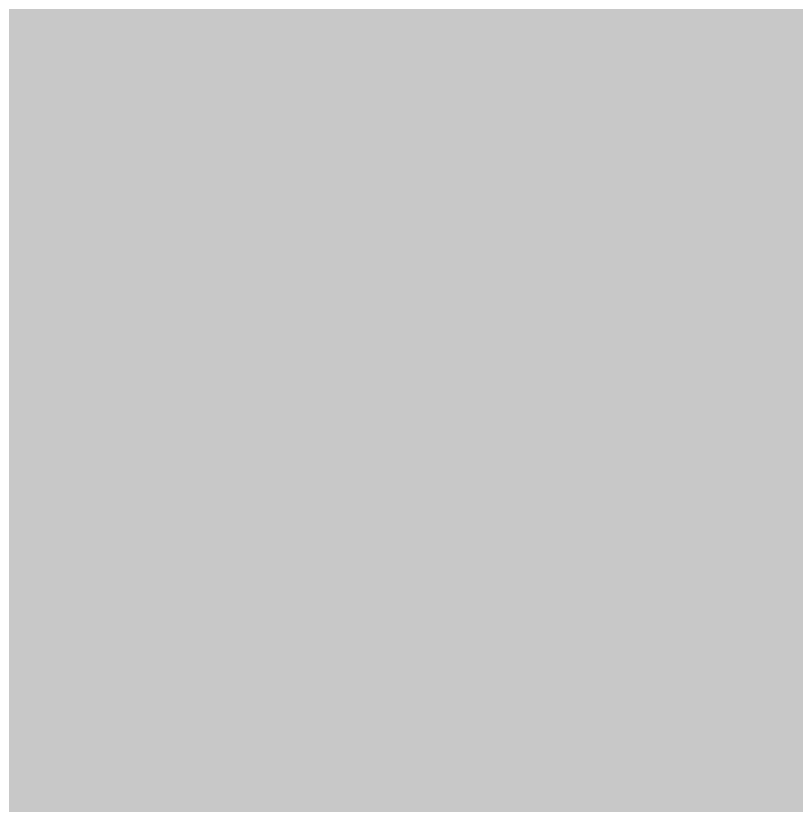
# Model space of a CAD drawing. Header units: millimetres. Extents: x 0 to 297, y 0 to 261.
# Drawn here: x 147.812 to 148.555, y 153.119 to 153.87 of the extents above; entities that cross this region are included whole.
import ezdxf

# ---------------------------------------------------------------- set-up
doc = ezdxf.new("R2010")
doc.units = ezdxf.units.MM

msp = doc.modelspace()

# ---------------------------------------------------------------- hatches: boundary and pattern name
msp.add_hatch(color=254).paths.add_polyline_path([(14.1633, 0.0526), (13.9878, 0.0533), (13.8125, 0.0559), (13.6373, 0.061), (13.462, 0.0686), (13.2893, 0.0787), (13.114, 0.0914), (12.9413, 0.1041), (12.7686, 0.1194), (12.5959, 0.1397), (12.4231, 0.16), (12.2504, 0.1803), (12.0777, 0.2057), (11.9075, 0.2337), (11.7373, 0.2616), (11.5672, 0.2921), (11.397, 0.3251), (11.2268, 0.3607), (11.0592, 0.3962), (10.8915, 0.4369), (10.7239, 0.4775), (10.5562, 0.5207), (10.3886, 0.5664), (10.2235, 0.6121), (10.0584, 0.6604), (9.8933, 0.7137), (9.7307, 0.7645), (9.5682, 0.8204), (9.4056, 0.8788), (9.2431, 0.9373), (9.083, 0.9982), (8.923, 1.0617), (8.763, 1.1252), (8.6055, 1.1938), (8.4455, 1.2624), (8.2906, 1.331), (8.1331, 1.4046), (7.9781, 1.4783), (7.8232, 1.5545), (7.6708, 1.6332), (7.5184, 1.7145), (7.366, 1.7958), (7.2161, 1.8796), (7.0663, 1.966), (6.919, 2.0549), (6.7716, 2.1438), (6.6243, 2.2352), (6.4795, 2.3266), (6.3348, 2.4232), (6.19, 2.5197), (6.0477, 2.6187), (5.908, 2.7178), (5.7683, 2.8219), (5.6286, 2.9261), (5.4915, 3.0302), (5.3543, 3.1394), (5.2197, 3.2487), (5.0851, 3.3579), (4.953, 3.4722), (4.8209, 3.5865), (4.6914, 3.7033), (4.5644, 3.8202), (4.4348, 3.9395), (4.3104, 4.0615), (4.1859, 4.1859), (4.0615, 4.3104), (3.9395, 4.4374), (3.8202, 4.5644), (3.7033, 4.6914), (3.5865, 4.8235), (3.4722, 4.953), (3.3579, 5.0876), (3.2487, 5.2197), (3.1369, 5.3543), (3.0302, 5.4915), (2.9235, 5.6286), (2.8194, 5.7683), (2.7178, 5.908), (2.6187, 6.0503), (2.5197, 6.19), (2.4232, 6.3348), (2.3266, 6.4795), (2.2352, 6.6243), (2.1438, 6.7716), (2.0523, 6.919), (1.966, 7.0663), (1.8796, 7.2161), (1.7958, 7.366), (1.7145, 7.5184), (1.6332, 7.6708), (1.5545, 7.8232), (1.4783, 7.9781), (1.4046, 8.1331), (1.331, 8.2906), (1.2598, 8.4455), (1.1913, 8.6055), (1.1252, 8.763), (1.0592, 8.923), (0.9982, 9.083), (0.9373, 9.2431), (0.8763, 9.4056), (0.8204, 9.5682), (0.7645, 9.7307), (0.7112, 9.8933), (0.6604, 10.0584), (0.6121, 10.2235), (0.5639, 10.3911), (0.5207, 10.5562), (0.4775, 10.7239), (0.4343, 10.8915), (0.3962, 11.0592), (0.3607, 11.2268), (0.3251, 11.397), (0.2921, 11.5672), (0.2616, 11.7373), (0.2311, 11.9075), (0.2057, 12.0802), (0.1803, 12.2504), (0.1575, 12.4231), (0.1372, 12.5959), (0.1194, 12.7686), (0.1041, 12.9413), (0.0889, 13.114), (0.0787, 13.2893), (0.0686, 13.462), (0.061, 13.6373), (0.0559, 13.8125), (0.0508, 13.9878), (0.0508, 14.163), (0.0508, 14.2773), (0.0533, 14.3942), (0.0559, 14.511), (0.0584, 14.6253), (0.0635, 14.7422), (0.0686, 14.859), (0.0737, 14.9733), (0.0813, 15.0901), (0.0889, 15.2044), (0.0991, 15.3187), (0.1092, 15.4356), (0.1194, 15.5499), (0.1321, 15.6642), (0.1448, 15.7785), (0.1575, 15.8953), (0.1727, 16.0096), (0.188, 16.1239), (0.2032, 16.2382), (0.221, 16.35), (0.2413, 16.4643), (0.2591, 16.5786), (0.2794, 16.6929), (0.2997, 16.8046), (0.3226, 16.9189), (0.3454, 17.0307), (0.3708, 17.145), (0.3937, 17.2568), (0.4191, 17.3685), (0.447, 17.4803), (0.475, 17.592), (0.5029, 17.7038), (0.5334, 17.8156), (0.5613, 17.9273), (0.5944, 18.0365), (0.6248, 18.1483), (0.6579, 18.2575), (0.6934, 18.3693), (0.7264, 18.4785), (0.762, 18.5877), (0.8001, 18.6969), (0.8382, 18.8062), (0.8763, 18.9128), (0.9144, 19.0221), (0.955, 19.1313), (0.9957, 19.238), (1.0389, 19.3446), (1.0795, 19.4539), (1.1252, 19.5605), (1.1684, 19.6647), (1.2141, 19.7714), (1.2598, 19.878), (1.3081, 19.9822), (1.3564, 20.0889), (1.4046, 20.193), (1.4554, 20.2971), (1.5062, 20.4013), (1.557, 20.5054), (1.6104, 20.607), (1.6637, 20.7112), (1.717, 20.8128), (1.7729, 20.9144), (1.8263, 21.016), (1.8847, 21.1176), (1.9406, 21.2192), (136.2523, 253.8501), (136.3091, 253.9492), (136.3675, 254.0483), (136.4285, 254.1473), (136.4894, 254.2464), (136.5504, 254.3454), (136.6139, 254.442), (136.6774, 254.5385), (136.7409, 254.635), (136.8044, 254.7315), (136.8704, 254.8255), (136.9365, 254.922), (137.0025, 255.016), (137.0711, 255.11), (137.1397, 255.2014), (137.2083, 255.2954), (137.2794, 255.3868), (137.3505, 255.4783), (137.4216, 255.5672), (137.4927, 255.6586), (137.5664, 255.7475), (137.6401, 255.8364), (137.7137, 255.9253), (137.7874, 256.0117), (137.8636, 256.098), (137.9398, 256.1844), (138.016, 256.2708), (138.0947, 256.3546), (138.1735, 256.4409), (138.2522, 256.5222), (138.3309, 256.606), (138.4122, 256.6899), (138.4935, 256.7711), (138.5748, 256.8524), (138.6586, 256.9312), (138.7399, 257.0124), (138.8237, 257.0912), (138.9075, 257.1699), (138.9939, 257.2461), (139.0802, 257.3249), (139.1641, 257.4011), (139.253, 257.4747), (139.3393, 257.5509), (139.4282, 257.6246), (139.5171, 257.6982), (139.606, 257.7719), (139.6949, 257.843), (139.7864, 257.9141), (139.8778, 257.9853), (139.9692, 258.0564), (140.0607, 258.125), (140.1547, 258.1935), (140.2486, 258.2596), (140.3426, 258.3282), (140.4366, 258.3942), (140.5331, 258.4602), (140.6296, 258.5237), (140.7262, 258.5872), (140.8227, 258.6507), (140.9192, 258.7142), (141.0183, 258.7752), (141.1173, 258.8362), (141.2164, 258.8946), (141.3154, 258.9555), (141.4145, 259.014), (141.5161, 259.0698), (141.6177, 259.1283), (141.7193, 259.1841), (141.8209, 259.2375), (141.9225, 259.2934), (142.0266, 259.3467), (142.1308, 259.3975), (142.2324, 259.4508), (142.3365, 259.5016), (142.4407, 259.5499), (142.5473, 259.6007), (142.6515, 259.6464), (142.7556, 259.6947), (142.8623, 259.7404), (142.969, 259.7861), (143.0757, 259.8318), (143.1823, 259.875), (143.289, 259.9182), (143.3957, 259.9588), (143.5049, 259.9995), (143.6116, 260.0401), (143.7208, 260.0808), (143.83, 260.1189), (143.9393, 260.1544), (144.0485, 260.1925), (144.1577, 260.2281), (144.2669, 260.2636), (144.3761, 260.2967), (144.4879, 260.3297), (144.5971, 260.3627), (144.7089, 260.3932), (144.8206, 260.4237), (144.9299, 260.4516), (145.0416, 260.4821), (145.1534, 260.5075), (145.2651, 260.5354), (145.3794, 260.5608), (145.4912, 260.5862), (145.603, 260.6091), (145.7173, 260.6319), (145.829, 260.6548), (145.9433, 260.6751), (146.0551, 260.6954), (146.1694, 260.7158), (146.2837, 260.7335), (146.398, 260.7513), (146.5123, 260.7666), (146.6266, 260.7818), (146.7409, 260.797), (146.8552, 260.8123), (146.9695, 260.825), (147.0838, 260.8351), (147.2006, 260.8478), (147.3149, 260.858), (147.4292, 260.8656), (147.5461, 260.8732), (147.6604, 260.8809), (147.7772, 260.8859), (147.8915, 260.8936), (148.0083, 260.8961), (148.1226, 260.9012), (148.2395, 260.9037), (148.3563, 260.9037), (148.4706, 260.9037), (148.5875, 260.9037), (148.7043, 260.9037), (148.8186, 260.9012), (148.9354, 260.8961), (149.0523, 260.8936), (149.1666, 260.8859), (149.2834, 260.8809), (149.3977, 260.8732), (149.512, 260.8656), (149.6289, 260.858), (149.7432, 260.8478), (149.8575, 260.8351), (149.9743, 260.825), (150.0886, 260.8123), (150.2029, 260.797), (150.3172, 260.7818), (150.4315, 260.7666), (150.5458, 260.7513), (150.6601, 260.7335), (150.7744, 260.7158), (150.8862, 260.6954), (151.0005, 260.6751), (151.1148, 260.6548), (151.2265, 260.6319), (151.3408, 260.6091), (151.4526, 260.5862), (151.5643, 260.5608), (151.6761, 260.5354), (151.7879, 260.5075), (151.8996, 260.4821), (152.0114, 260.4516), (152.1231, 260.4237), (152.2349, 260.3932), (152.3467, 260.3627), (152.4559, 260.3297), (152.5676, 260.2967), (152.6769, 260.2636), (152.7861, 260.2281), (152.8953, 260.1925), (153.0045, 260.1544), (153.1137, 260.1189), (153.223, 260.0808), (153.3296, 260.0401), (153.4389, 259.9995), (153.5455, 259.9588), (153.6548, 259.9182), (153.7614, 259.875), (153.8681, 259.8318), (153.9748, 259.7861), (154.0789, 259.7404), (154.1856, 259.6947), (154.2923, 259.6464), (154.3964, 259.6007), (154.5006, 259.5499), (154.6047, 259.5016), (154.7089, 259.4508), (154.813, 259.3975), (154.9171, 259.3467), (155.0187, 259.2934), (155.1203, 259.2375), (155.2245, 259.1841), (155.3261, 259.1283), (155.4251, 259.0698), (155.5267, 259.014), (155.6283, 258.9555), (155.7274, 258.8946), (155.8265, 258.8362), (155.9255, 258.7752), (156.022, 258.7142), (156.1211, 258.6507), (156.2176, 258.5872), (156.3141, 258.5237), (156.4107, 258.4602), (156.5046, 258.3942), (156.6012, 258.3282), (156.6951, 258.2596), (156.7866, 258.1935), (156.8806, 258.125), (156.972, 258.0564), (157.066, 257.9853), (157.1574, 257.9141), (157.2463, 257.843), (157.3378, 257.7719), (157.4267, 257.6982), (157.5156, 257.6246), (157.6019, 257.5509), (157.6908, 257.4747), (157.7772, 257.4011), (157.8635, 257.3249), (157.9499, 257.2461), (158.0337, 257.1699), (158.1201, 257.0912), (158.2039, 257.0124), (158.2852, 256.9312), (158.369, 256.8524), (158.4503, 256.7711), (158.5316, 256.6899), (158.6103, 256.606), (158.6916, 256.5222), (158.7703, 256.4409), (158.8491, 256.3546), (158.9253, 256.2708), (159.004, 256.1844), (159.0802, 256.098), (159.1539, 256.0117), (159.2301, 255.9253), (159.3037, 255.8364), (159.3774, 255.7475), (159.451, 255.6586), (159.5222, 255.5672), (159.5933, 255.4783), (159.6644, 255.3868), (159.7355, 255.2954), (159.8041, 255.2014), (159.8727, 255.11), (159.9387, 255.016), (160.0073, 254.922), (160.0733, 254.8255), (160.1368, 254.7315), (160.2029, 254.635), (160.2664, 254.5385), (160.3299, 254.442), (160.3908, 254.3454), (160.4543, 254.2464), (160.5153, 254.1473), (160.5737, 254.0483), (160.6347, 253.9492), (160.6906, 253.8476), (295.0023, 21.2192), (295.0591, 21.1176), (295.115, 21.016), (295.1709, 20.9144), (295.2267, 20.8128), (295.2801, 20.7112), (295.3334, 20.607), (295.3868, 20.5054), (295.4376, 20.4013), (295.4884, 20.2971), (295.5392, 20.193), (295.5874, 20.0889), (295.6357, 19.9822), (295.6814, 19.878), (295.7297, 19.7714), (295.7754, 19.6647), (295.8186, 19.5605), (295.8617, 19.4539), (295.9049, 19.3446), (295.9481, 19.238), (295.9887, 19.1313), (296.0294, 19.0221), (296.0675, 18.9128), (296.1056, 18.8062), (296.1437, 18.6969), (296.1792, 18.5877), (296.2148, 18.4785), (296.2504, 18.3693), (296.2834, 18.2575), (296.3164, 18.1483), (296.3494, 18.0365), (296.3799, 17.9273), (296.4104, 17.8156), (296.4409, 17.7038), (296.4688, 17.592), (296.4967, 17.4803), (296.5221, 17.3685), (296.5475, 17.2568), (296.5729, 17.145), (296.5958, 17.0307), (296.6212, 16.9189), (296.6415, 16.8046), (296.6644, 16.6929), (296.6822, 16.5786), (296.7025, 16.4643), (296.7203, 16.35), (296.738, 16.2382), (296.7558, 16.1239), (296.7711, 16.0096), (296.7838, 15.8953), (296.799, 15.7785), (296.8117, 15.6642), (296.8244, 15.5499), (296.8346, 15.4356), (296.8447, 15.3187), (296.8523, 15.2044), (296.86, 15.0901), (296.8676, 14.9733), (296.8752, 14.859), (296.8803, 14.7422), (296.8828, 14.6253), (296.8879, 14.511), (296.8904, 14.3942), (296.8904, 14.2773), (296.8904, 14.163), (296.8904, 13.9878), (296.8879, 13.8125), (296.8828, 13.6373), (296.8752, 13.462), (296.865, 13.2893), (296.8523, 13.114), (296.8396, 12.9413), (296.8219, 12.7686), (296.8041, 12.5959), (296.7838, 12.4231), (296.7609, 12.2504), (296.738, 12.0802), (296.7101, 11.9075), (296.6822, 11.7373), (296.6517, 11.5672), (296.6187, 11.397), (296.5831, 11.2268), (296.545, 11.0592), (296.5069, 10.8915), (296.4663, 10.7239), (296.4231, 10.5562), (296.3774, 10.3911), (296.3316, 10.2235), (296.2808, 10.0584), (296.23, 9.8933), (296.1767, 9.7307), (296.1234, 9.5682), (296.0649, 9.4056), (296.0065, 9.2431), (295.9456, 9.083), (295.8821, 8.923), (295.8186, 8.763), (295.75, 8.6055), (295.6814, 8.4455), (295.6103, 8.2906), (295.5392, 8.1331), (295.463, 7.9781), (295.3868, 7.8232), (295.3106, 7.6708), (295.2293, 7.5184), (295.148, 7.366), (295.0642, 7.2161), (294.9778, 7.0663), (294.8889, 6.919), (294.8, 6.7716), (294.7086, 6.6243), (294.6146, 6.4795), (294.5206, 6.3348), (294.4241, 6.19), (294.325, 6.0503), (294.226, 5.908), (294.1218, 5.7683), (294.0177, 5.6286), (293.9136, 5.4915), (293.8043, 5.3543), (293.6951, 5.2197), (293.5859, 5.0876), (293.4716, 4.953), (293.3573, 4.8235), (293.2405, 4.6914), (293.1236, 4.5644), (293.0042, 4.4374), (292.8823, 4.3104), (292.7579, 4.1859), (292.6334, 4.0615), (292.5089, 3.9395), (292.3794, 3.8202), (292.2524, 3.7033), (292.1203, 3.5865), (291.9908, 3.4722), (291.8562, 3.3579), (291.7241, 3.2487), (291.5895, 3.1394), (291.4523, 3.0302), (291.3151, 2.9261), (291.1754, 2.8219), (291.0357, 2.7178), (290.8935, 2.6187), (290.7513, 2.5197), (290.609, 2.4232), (290.4642, 2.3266), (290.3195, 2.2352), (290.1721, 2.1438), (290.0248, 2.0549), (289.8775, 1.966), (289.7276, 1.8796), (289.5778, 1.7958), (289.4254, 1.7145), (289.273, 1.6332), (289.118, 1.5545), (288.9656, 1.4783), (288.8107, 1.4046), (288.6532, 1.331), (288.4957, 1.2624), (288.3383, 1.1938), (288.1808, 1.1252), (288.0208, 1.0617), (287.8607, 0.9982), (287.7007, 0.9373), (287.5382, 0.8788), (287.3756, 0.8204), (287.213, 0.7645), (287.0479, 0.7137), (286.8854, 0.6604), (286.7203, 0.6121), (286.5526, 0.5664), (286.3875, 0.5207), (286.2199, 0.4775), (286.0523, 0.4369), (285.8846, 0.3962), (285.7144, 0.3607), (285.5468, 0.3251), (285.3766, 0.2921), (285.2064, 0.2616), (285.0363, 0.2337), (284.8635, 0.2057), (284.6934, 0.1803), (284.5206, 0.16), (284.3479, 0.1397), (284.1752, 0.1194), (284.0025, 0.1041), (283.8272, 0.0914), (283.6545, 0.0787), (283.4792, 0.0686), (283.3065, 0.061), (283.1313, 0.0559), (282.956, 0.0533), (282.7807, 0.0508)])

doc.saveas('drawing.dxf')
